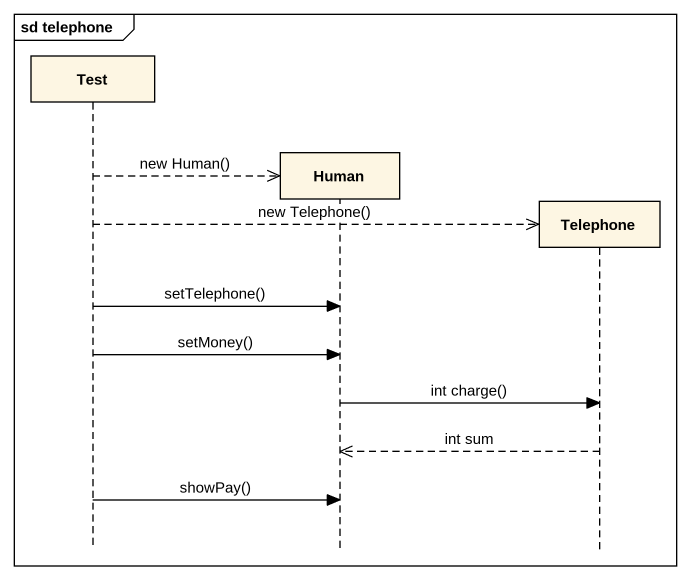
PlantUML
@startuml
mainframe sd telephone
hide footbox
participant Test
participant Human
participant Telephone

Test -->> Human ** : new Human()
Test -->> Telephone ** : new Telephone()
Test -> Human : setTelephone()
Test -> Human : setMoney()
Human -> Telephone : int charge()
Telephone -->> Human : int sum
Test -> Human : showPay()
@enduml
